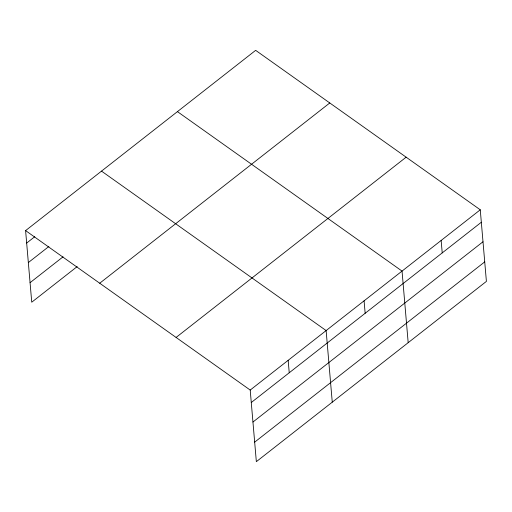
<?xml version="1.0" encoding="UTF-8"?>
<svg xmlns="http://www.w3.org/2000/svg" width="512" height="512" viewBox="0 0 512 512"><rect width="100%" height="100%" fill="white"/><g stroke="black" fill="none" stroke-linecap="round" stroke-linejoin="round"><path stroke-width="0.77" d="M25.6 230.605L255.654 50.342L480.262 209.798L486.4 281.395L256.346 461.658L250.208 390.061L25.6 230.605L31.738 302.202L77.165 266.605M26.669 243.053L34.758 236.717M28.339 262.573L48.877 246.483M30.067 282.682L63.046 256.838M99.718 283.226L329.773 102.963M176.09 337.44L406.144 157.178M250.208 390.061L480.262 209.798M251.277 402.509L481.331 222.253M252.947 422.029L483.002 241.766M254.669 442.138L484.73 261.882M177.434 111.629L402.042 271.091L408.179 342.688M101.517 171.117L326.125 330.573L332.262 402.17M441.152 240.442L442.221 252.896M364.083 300.832L365.152 313.28M288.166 360.314L289.235 372.768"/></g></svg>
